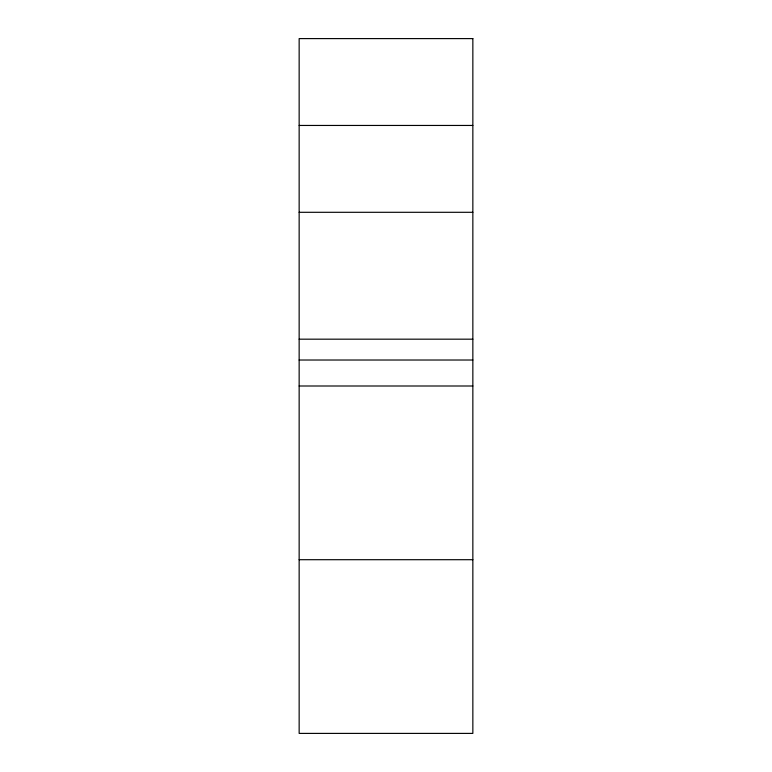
<?xml version="1.0" encoding="UTF-8"?>
<svg xmlns="http://www.w3.org/2000/svg" width="772" height="772" viewBox="0 0 772 772"><rect width="100%" height="100%" fill="white"/><g stroke="black" fill="none" stroke-linecap="round" stroke-linejoin="round"><path stroke-width="1.16" d="M299.15 125.45L472.85 125.45M299.15 212.3L472.85 212.3M299.15 339.178L472.85 339.178M299.15 360.022L472.85 360.022M299.15 386L472.85 386M299.15 559.7L472.85 559.7M472.85 38.6L299.15 38.6L299.15 733.4L472.85 733.4L472.85 38.6"/></g></svg>
